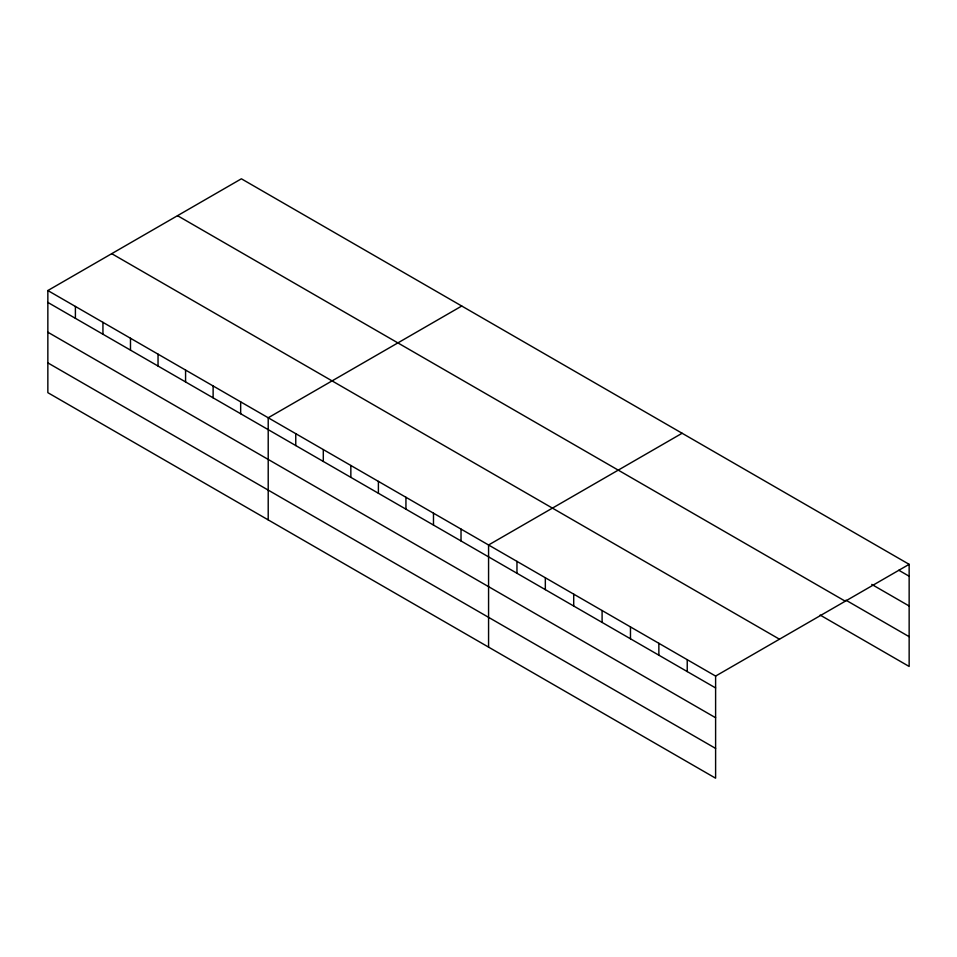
<?xml version="1.0" encoding="UTF-8"?>
<svg xmlns="http://www.w3.org/2000/svg" width="957" height="957" viewBox="0 0 957 957"><rect width="100%" height="100%" fill="white"/><g stroke="black" fill="none" stroke-linecap="round" stroke-linejoin="round"><path stroke-width="1.44" d="M715.609 717.738L715.609 676.073L47.85 290.545L47.85 392.669L715.609 778.197L715.609 717.738L47.85 332.211M820.137 615.064L909.15 666.455L909.15 564.331L241.391 178.803L47.85 290.545M461.752 306.025L268.211 417.766L268.211 519.89M682.114 433.258L488.572 544.988L488.572 647.111M715.609 676.073L909.15 564.331M898.826 570.264L909.15 576.222M871.743 584.404L909.15 605.996M845.94 600.183L909.15 636.68M177.524 215.684L845.282 601.211M111.718 253.665L779.477 639.204M47.85 302.424L715.609 687.951M47.85 362.882L715.609 748.422M687.234 659.684L687.234 671.575M658.859 643.307L658.859 655.186M630.472 626.919L630.472 638.798M602.097 610.53L602.097 622.421M573.71 594.141L573.71 606.032M545.334 577.765L545.334 589.644M516.959 561.376L516.959 573.267M461.023 529.089L461.023 540.968M433.485 513.191L433.485 525.07M405.935 497.281L405.935 509.172M378.398 481.383L378.398 493.262M350.848 465.473L350.848 477.364M323.299 449.575L323.299 461.453M295.761 433.665L295.761 445.555M240.662 401.868L240.662 413.747M213.124 385.958L213.124 397.849M185.574 370.06L185.574 381.939M158.037 354.15L158.037 366.041M130.487 338.252L130.487 350.13M102.937 322.353L102.937 334.232M75.4 306.443L75.4 318.334"/></g></svg>
